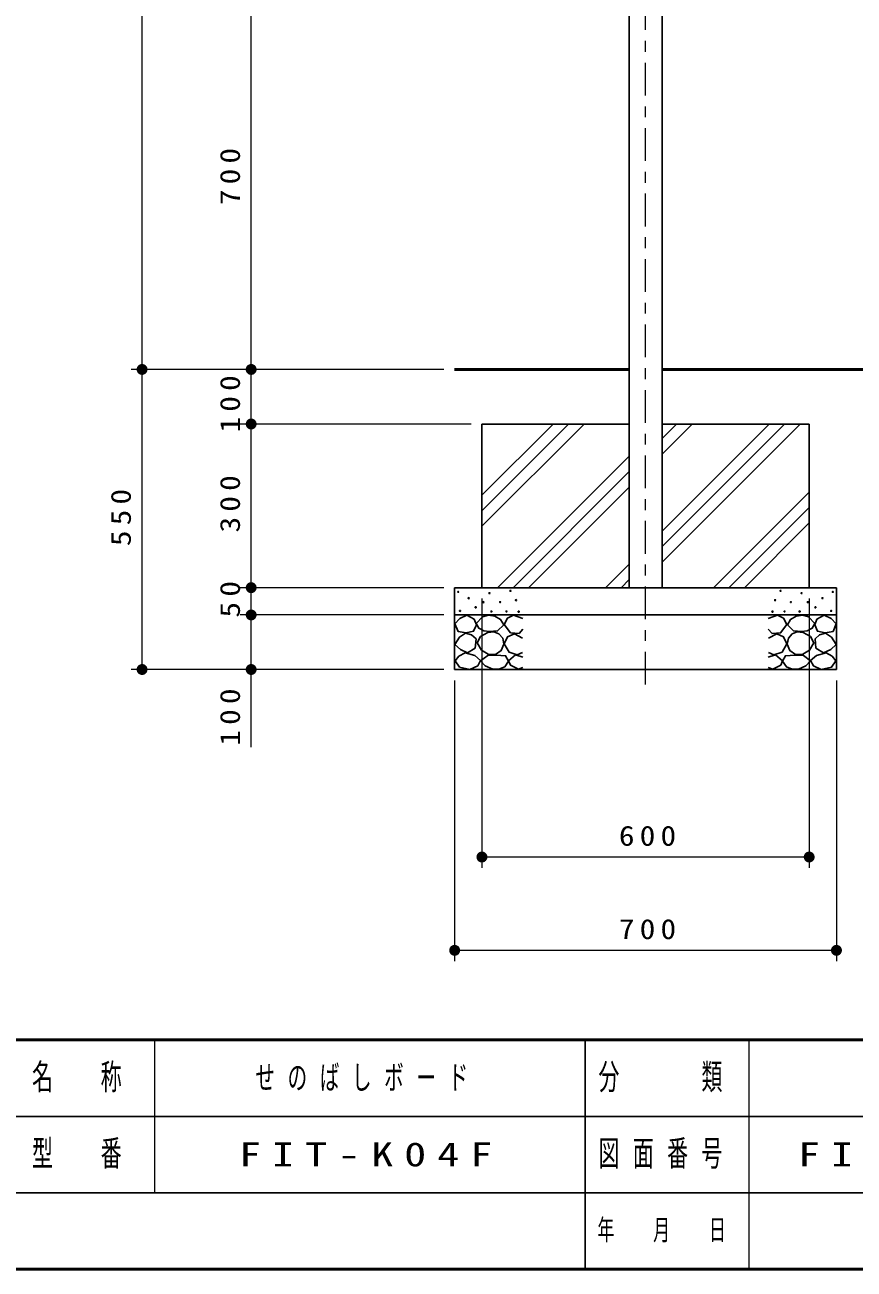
# Model space of a CAD drawing. Units: millimetres on the paper, scale 1:20. Extents: x 1381 to 1746, y 408 to 677.
# Drawn here: x 1564.8 to 1640.9, y 420 to 534 of the extents above; entities that cross this region are included whole.
import ezdxf

# ---------------------------------------------------------------- set-up
doc = ezdxf.new("R2010")
doc.units = ezdxf.units.MM
doc.linetypes.add('USER2', pattern=[6, 3, -1, 1, -1])
doc.layers.add('LY_1', color=7, linetype='Continuous', lineweight=13)
doc.styles.add('ＭＳ ゴシック', font='')
doc.styles.get('ＭＳ ゴシック').set_extended_font_data('MS Gothic')

# ---------------------------------------------------------------- blocks, each defined once
blk = doc.blocks.new('filled_dot')
at = {"color": 0, "linetype": 'Continuous', "lineweight": -2, "const_width": 1.25}
blk.add_lwpolyline([(-0.625, 0, 1), (0.625, 0, 1)], format="xyb", close=True, dxfattribs=at)

msp = doc.modelspace()

# ---------------------------------------------------------------- linework, layer by layer
at = {"layer": 'LY_1'}
for p, q in [((1575.58, 502.456), (1575.58, 584.956)), ((1585.58, 502.456), (1585.58, 537.456)), ((1603.235, 502.456), (1574.58, 502.456)), ((1593.235, 502.456), (1574.58, 502.456)), ((1575.58, 474.956), (1575.58, 502.456)), ((1593.235, 502.456), (1584.58, 502.456)), ((1585.58, 497.456), (1585.58, 502.456)), ((1605.735, 497.456), (1584.58, 497.456)), ((1585.58, 482.456), (1585.58, 497.456)), ((1606.735, 488.092), (1616.099, 497.456)), ((1606.735, 489.506), (1614.685, 497.456)), ((1606.735, 490.92), (1613.271, 497.456)), ((1623.247, 484.805), (1635.898, 497.456)), ((1623.247, 486.22), (1634.484, 497.456)), ((1623.247, 487.634), (1633.07, 497.456)), ((1623.247, 494.705), (1625.999, 497.456)), ((1623.247, 496.119), (1624.585, 497.456)), ((1608.17, 482.456), (1620.222, 494.508)), ((1609.585, 482.456), (1620.222, 493.094)), ((1610.999, 482.456), (1620.222, 491.68)), ((1627.969, 482.456), (1636.735, 491.222)), ((1629.384, 482.456), (1636.735, 489.808)), ((1630.798, 482.456), (1636.735, 488.393)), ((1618.07, 482.456), (1620.222, 484.609)), ((1603.235, 482.456), (1584.58, 482.456)), ((1585.58, 479.956), (1585.58, 482.456)), ((1619.484, 482.456), (1620.222, 483.195)), ((1606.735, 481.456), (1606.735, 456.769)), ((1636.735, 481.456), (1636.735, 456.769)), ((1603.235, 479.956), (1584.58, 479.956)), ((1585.58, 467.832), (1585.58, 479.956)), ((1603.235, 474.956), (1574.58, 474.956)), ((1604.235, 473.956), (1604.235, 448.216)), ((1639.235, 473.956), (1639.235, 448.216)), ((1636.735, 457.769), (1606.735, 457.769)), ((1639.235, 449.216), (1604.235, 449.216)), ((1576.712, 441), (1576.712, 427)), ((1631.212, 441), (1631.212, 420))]:
    msp.add_line(p, q, dxfattribs=at)
at = {"layer": 'LY_1', "linetype": 'USER2'}
msp.add_line((1621.735, 473.569), (1621.735, 548.055), dxfattribs=at)
at = {"layer": 'LY_1', "lineweight": 25}
for p, q in [((1623.247, 482.456), (1623.247, 548.055)), ((1620.222, 482.456), (1620.222, 537.237)), ((1606.735, 497.456), (1606.735, 482.456)), ((1606.735, 497.456), (1620.222, 497.456)), ((1623.247, 497.456), (1636.735, 497.456)), ((1636.735, 497.456), (1636.735, 482.456)), ((1604.235, 482.456), (1639.235, 482.456)), ((1604.235, 474.956), (1604.235, 482.456)), ((1639.235, 474.956), (1639.235, 482.456)), ((1604.235, 479.956), (1639.235, 479.956)), ((1604.235, 474.956), (1639.235, 474.956)), ((1616.212, 441), (1616.212, 420)), ((1563.712, 434), (1676.212, 434)), ((1508.712, 427), (1746.212, 427))]:
    msp.add_line(p, q, dxfattribs=at)
at = {"layer": 'LY_1', "lineweight": 50}
for p, q in [((1620.222, 502.456), (1604.235, 502.456)), ((1647.458, 502.456), (1623.247, 502.456)), ((1381.212, 441), (1746.212, 441)), ((1381.212, 420), (1746.212, 420))]:
    msp.add_line(p, q, dxfattribs=at)
at = {"layer": 'LY_1', "lineweight": 25}
for points in [[(1605.357, 479.926), (1604.723, 479.625), (1604.248, 479.15), (1604.549, 478.453), (1605.278, 478.311), (1605.975, 478.469), (1606.228, 479.055), (1606.038, 479.562)], [(1607.328, 479.931), (1606.801, 479.796), (1606.22, 479.161), (1606.45, 478.742), (1606.907, 478.504), (1607.423, 478.431), (1608.166, 478.498), (1608.734, 479.039), (1608.45, 479.539), (1607.917, 479.849)], [(1636.141, 479.931), (1636.668, 479.796), (1637.249, 479.161), (1637.02, 478.742), (1636.562, 478.504), (1636.046, 478.431), (1635.303, 478.498), (1634.736, 479.039), (1635.019, 479.539), (1635.553, 479.849)], [(1638.112, 479.926), (1638.746, 479.625), (1639.221, 479.15), (1638.92, 478.453), (1638.191, 478.311), (1637.494, 478.469), (1637.241, 479.055), (1637.431, 479.562)], [(1605.23, 478.279), (1604.692, 477.93), (1604.248, 477.249), (1604.755, 476.79), (1605.421, 476.473), (1606.118, 476.916), (1606.197, 477.756), (1605.789, 478.119)], [(1606.693, 476.715), (1607.315, 476.369), (1607.991, 476.323), (1608.504, 476.684), (1608.747, 477.282), (1608.636, 477.819), (1608.288, 478.228), (1607.822, 478.393), (1607.288, 478.336), (1606.598, 477.967), (1606.301, 477.39)], [(1636.776, 476.715), (1636.155, 476.369), (1635.479, 476.323), (1634.965, 476.684), (1634.722, 477.282), (1634.834, 477.819), (1635.182, 478.228), (1635.647, 478.393), (1636.182, 478.336), (1636.871, 477.967), (1637.168, 477.39)], [(1638.239, 478.279), (1638.778, 477.93), (1639.221, 477.249), (1638.714, 476.79), (1638.049, 476.473), (1637.352, 476.916), (1637.273, 477.756), (1637.681, 478.119)], [(1605.189, 476.482), (1604.621, 476.163), (1604.283, 475.741), (1604.686, 475.174), (1605.629, 474.971), (1606.345, 475.291), (1606.618, 475.795), (1606.079, 476.251)], [(1608.045, 476.275), (1607.261, 476.234), (1606.599, 475.761), (1607.031, 475.302), (1607.72, 474.991), (1608.285, 474.983), (1608.828, 475.207), (1609.166, 475.734), (1608.91, 476.221)], [(1635.425, 476.275), (1636.209, 476.234), (1636.871, 475.761), (1636.438, 475.302), (1635.749, 474.991), (1635.184, 474.983), (1634.641, 475.207), (1634.303, 475.734), (1634.56, 476.221)], [(1638.28, 476.482), (1638.849, 476.163), (1639.187, 475.741), (1638.783, 475.174), (1637.84, 474.971), (1637.125, 475.291), (1636.851, 475.795), (1637.391, 476.251)]]:
    msp.add_lwpolyline(points, close=True, dxfattribs=at)
for points in [[(1610.485, 479.621), (1609.629, 479.938), (1609.091, 479.669), (1608.774, 479.067), (1609.36, 478.306), (1610.136, 478.243), (1610.485, 478.639)], [(1632.985, 479.621), (1633.84, 479.938), (1634.379, 479.669), (1634.696, 479.067), (1634.11, 478.306), (1633.333, 478.243), (1632.985, 478.639)], [(1610.469, 477.815), (1609.708, 478.211), (1609.075, 477.958), (1608.774, 477.308), (1609.217, 476.532), (1609.978, 476.294), (1610.469, 476.5)], [(1633.001, 477.815), (1633.761, 478.211), (1634.395, 477.958), (1634.696, 477.308), (1634.252, 476.532), (1633.492, 476.294), (1633.001, 476.5)], [(1610.485, 476.088), (1609.819, 476.294), (1609.17, 475.74), (1609.344, 475.344), (1610.073, 474.979), (1610.485, 475.138)], [(1632.985, 476.088), (1633.65, 476.294), (1634.3, 475.74), (1634.125, 475.344), (1633.397, 474.979), (1632.985, 475.138)]]:
    msp.add_lwpolyline(points, dxfattribs=at)
for centre in [(1604.565, 482.065), (1605.516, 481.495), (1607.433, 481.954), (1609.356, 482.161), (1609.856, 481.31), (1633.614, 481.31), (1634.114, 482.161), (1636.037, 481.954), (1637.954, 481.495), (1638.904, 482.065), (1604.723, 480.323), (1606.165, 480.655), (1606.862, 481.13), (1607.607, 480.275), (1608.41, 481.134), (1608.991, 480.282), (1610.099, 480.255), (1633.371, 480.255), (1634.479, 480.282), (1635.06, 481.134), (1635.863, 480.275), (1636.607, 481.13), (1637.304, 480.655), (1638.746, 480.323)]:
    msp.add_circle(centre, 0.05, dxfattribs=at)

# ---------------------------------------------------------------- block references
at = {"layer": 'LY_1', "xscale": 0.4, "yscale": 0.4}
for p, rotation in [((1575.58, 502.456), 90), ((1575.58, 502.456), 270), ((1585.58, 502.456), 270), ((1585.58, 502.456), 90), ((1585.58, 497.456), 90), ((1585.58, 497.456), 270), ((1585.58, 482.456), 90), ((1585.58, 482.456), 270), ((1585.58, 479.956), 90), ((1585.58, 479.956), 270), ((1575.58, 474.956), 90), ((1585.58, 474.956), 90), ((1636.735, 457.769), 180), ((1639.235, 449.216), 180)]:
    msp.add_blockref('filled_dot', p, dxfattribs=dict(at, rotation=rotation))
for p in [(1606.735, 457.769), (1604.235, 449.216)]:
    msp.add_blockref('filled_dot', p, dxfattribs=at)

# ---------------------------------------------------------------- texts
at = {"layer": 'LY_1', "char_height": 1.833, "attachment_point": 8, "rotation": 90, "style": 'ＭＳ ゴシック'}
for s, insert in [('\\T1.33;\\W1.15;700', (1584.58, 520.373)), ('\\T1.33;\\W1.15;100', (1584.58, 499.536)), ('\\T1.33;\\W1.15;300', (1584.58, 490.373)), ('\\T1.33;\\W1.15;550', (1574.58, 489.122)), ('\\T1.34;\\W1.15;50', (1584.58, 481.634)), ('\\T1.33;\\W1.15;100', (1584.58, 470.832))]:
    msp.add_mtext(s, dxfattribs=dict(at, insert=insert))
at = {"layer": 'LY_1', "style": 'ＭＳ ゴシック'}
for s, insert, char_height, attachment_point in [('\\T1.33;\\W1.15;600', (1622.151, 458.769), 1.833, 8), ('\\T1.33;\\W1.15;700', (1622.151, 450.216), 1.833, 8), ('\\T1.64;\\W0.6;名\u3000称', (1570.212, 437.5), 2.346, 5), ('\\T1.64;\\W0.6;分\u3000\u3000類', (1623.712, 437.5), 2.346, 5), ('\\T1.64;\\W0.6;せのばしボード', (1585.962, 437.5), 2.199, 4), ('\\T1.64;\\W0.6;型\u3000番', (1570.212, 430.5), 2.346, 5), ('\\T1.5;\\W1.35;FIT-K04F', (1584.462, 430.5), 2.199, 4), ('\\T1.64;\\W0.6;図面番号', (1623.712, 430.5), 2.346, 5), ('\\T1.5;\\W1.35;FITK04F-301D', (1635.712, 430.5), 2.199, 4), ('\\T1.64;\\W0.6;年\u3000月\u3000日', (1623.712, 423.5), 1.906, 5)]:
    msp.add_mtext(s, dxfattribs=dict(at, insert=insert, char_height=char_height, attachment_point=attachment_point))

doc.saveas('drawing.dxf')
